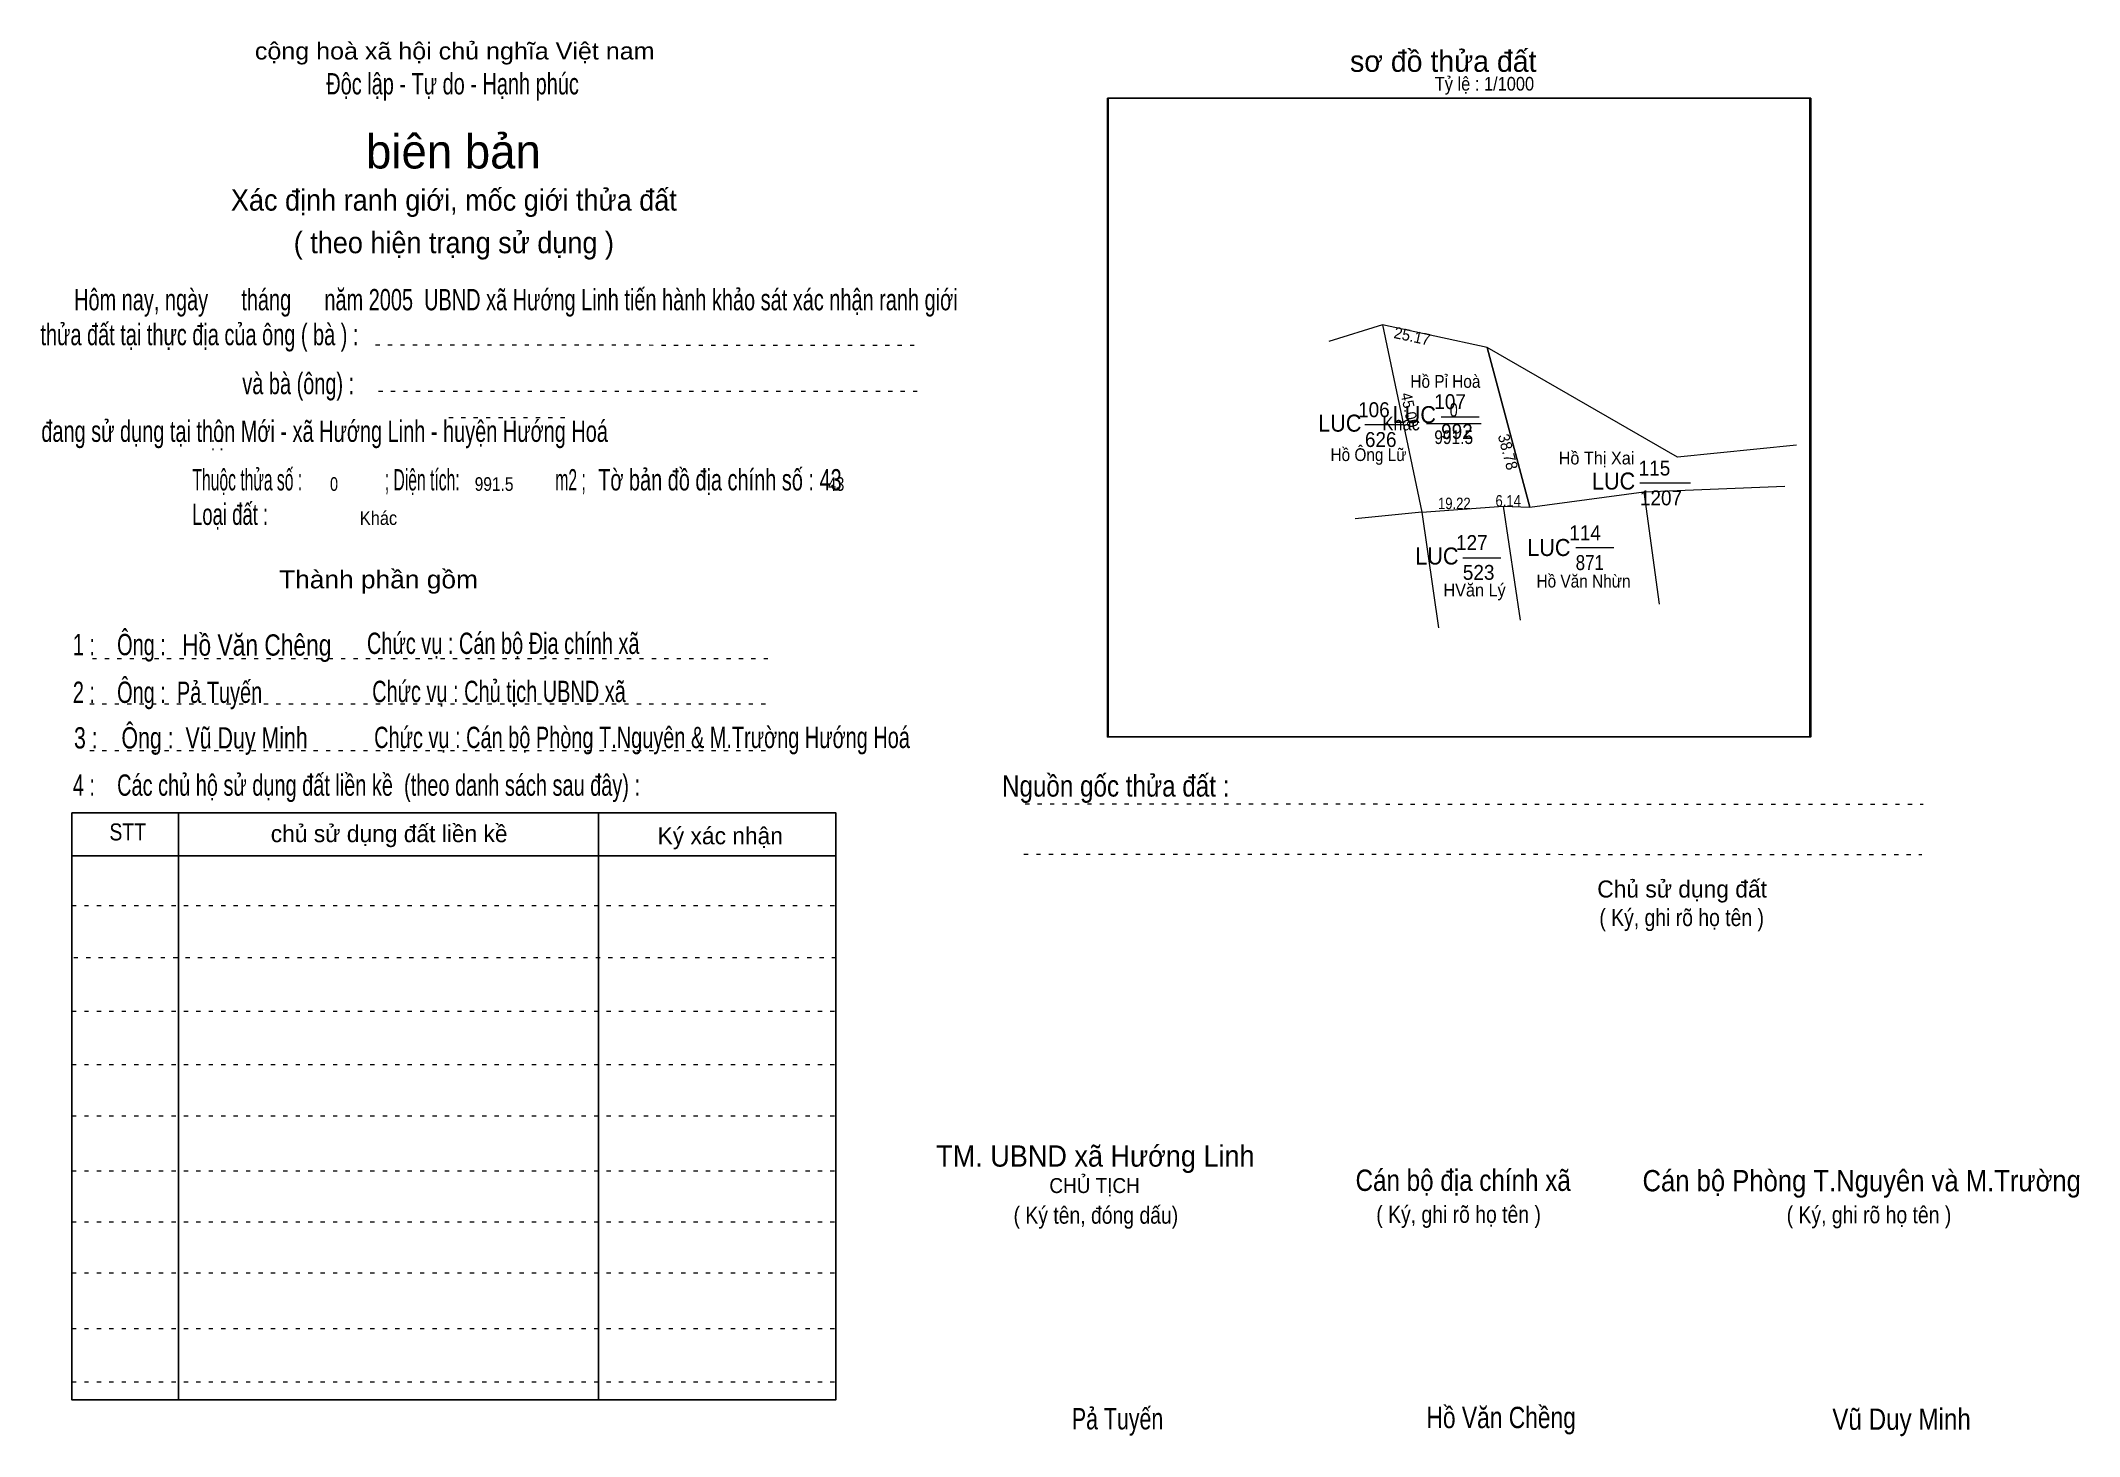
# Model space of a CAD drawing. Header units: centimetres. Extents: x -1.5 to 46.4, y -3.9 to 28.9.
import ezdxf
from ezdxf.enums import TextEntityAlignment as Align

# ---------------------------------------------------------------- set-up
doc = ezdxf.new("R2010")
doc.units = ezdxf.units.CM
doc.header["$LTSCALE"] = 0.16
doc.linetypes.add('DOTTED', pattern=[1.5, 0.3, -1.2])
for name, color, linetype, lineweight in [('15', 7, 'Continuous', 13), ('2', 7, 'Continuous', 25), ('22', 7, 'Continuous', 13), ('33', 7, 'Continuous', 13), ('5', 7, 'DOTTED', 13)]:
    doc.layers.add(name, color=color, linetype=linetype, lineweight=lineweight)
doc.layers.add('34', color=7, linetype='Continuous')
doc.layers.add('51', color=7, linetype='Continuous')

msp = doc.modelspace()

# ---------------------------------------------------------------- linework, layer by layer
at = {"layer": '15'}
for p, q in [((29.61, 19.86), (30.5, 19.86)), ((31.4, 20.04), (32.29, 20.04)), ((36.07, 18.49), (37.26, 18.49)), ((34.56, 16.97), (35.46, 16.97)), ((31.91, 16.73), (32.8, 16.73))]:
    msp.add_line(p, q, dxfattribs=at)
at = {"layer": '2'}
msp.add_lwpolyline([(23.56, 27.52), (40.06, 27.52), (40.06, 12.52), (23.56, 12.52)], close=True, dxfattribs=at)
at = {"layer": '22'}
for p, q in [((30.02, 22.2), (30.95, 17.8)), ((32.48, 21.67), (33.48, 17.92)), ((36.16, 18.28), (39.47, 18.41)), ((30.95, 17.8), (29.38, 17.64)), ((30.95, 17.8), (31.34, 15.08)), ((32.86, 17.94), (33.26, 15.26))]:
    msp.add_line(p, q, dxfattribs=at)
for points in [[(32.48, 21.67), (30.02, 22.2), (28.76, 21.81)], [(39.75, 19.37), (36.95, 19.09), (32.48, 21.67)], [(30.95, 17.8), (32.86, 17.94), (33.48, 17.92), (36.16, 18.28), (36.52, 15.64)]]:
    msp.add_lwpolyline(points, dxfattribs=at)
msp.add_lwpolyline([(32.86, 17.94), (33.48, 17.92), (32.48, 21.67), (30.02, 22.2), (30.95, 17.8)], close=True, dxfattribs=at)
at = {"layer": '33'}
msp.add_line((31.06, 19.88), (32.34, 19.88), dxfattribs=at)
at = {"layer": '5'}
for p, q in [((6.37, 21.73), (19.21, 21.72)), ((6.44, 20.64), (19.25, 20.64)), ((8.09, 20.02), (10.86, 20.02)), ((-0.28, 14.36), (15.72, 14.36)), ((-0.34, 13.3), (15.66, 13.3)), ((-0.34, 12.2), (15.66, 12.2)), ((21.63, 10.95), (42.72, 10.94)), ((21.6, 9.77), (42.69, 9.76)), ((-0.76, 8.56), (17.18, 8.56)), ((-0.72, 7.34), (17.22, 7.34)), ((-0.76, 6.08), (17.18, 6.08)), ((-0.76, 4.83), (17.18, 4.83)), ((-0.76, 3.62), (17.18, 3.62)), ((-0.76, 2.33), (17.18, 2.33)), ((-0.76, 1.13), (17.18, 1.13)), ((-0.76, -0.06), (17.18, -0.06)), ((-0.76, -1.37), (17.18, -1.37)), ((-0.76, -2.62), (17.18, -2.62))]:
    msp.add_line(p, q, dxfattribs=at)
at = {"layer": '5', "linetype": 'Continuous', "lineweight": 25}
for p, q in [((1.74, 10.74), (1.74, -3.05)), ((11.61, 10.74), (11.61, -3.05)), ((-0.76, 9.73), (17.18, 9.73))]:
    msp.add_line(p, q, dxfattribs=at)
for points in [[(23.58, 27.52), (40.08, 27.52), (40.08, 12.52), (23.58, 12.52)], [(-0.76, 10.74), (17.18, 10.74), (17.18, -3.05), (-0.76, -3.05)]]:
    msp.add_lwpolyline(points, close=True, dxfattribs=at)

# ---------------------------------------------------------------- texts
at = {"layer": '15'}
for s, width, p in [('106', 0.95, (29.45, 20.03)), ('107', 0.95, (31.24, 20.22)), ('626', 0.95, (29.61, 19.33)), ('992', 0.95, (31.4, 19.52)), ('115', 0.95, (36.04, 18.66)), ('1207', 0.95, (36.07, 17.96)), ('127', 0.95, (31.75, 16.91)), ('114', 0.95, (34.41, 17.14)), ('871', 0.85, (34.56, 16.44)), ('523', 0.95, (31.91, 16.21))]:
    msp.add_text(s, height=0.35, dxfattribs=dict(at, width=width)).set_placement(p)
at = {"layer": '22'}
for s, height, width, p in [('Hồ Pỉ Hoà', 0.3, 0.9, (31.5, 20.72)), ('LUC', 0.4, 0.95, (30.77, 19.89)), ('LUC', 0.4, 0.95, (29.02, 19.69)), ('Hồ Ông Lữ', 0.3, 0.9, (29.695, 19)), ('Hồ Thị Xai', 0.3, 0.95, (35.05, 18.92)), ('LUC', 0.4, 0.95, (35.45, 18.33)), ('LUC', 0.4, 0.95, (31.3, 16.57)), ('LUC', 0.4, 0.95, (33.93, 16.77)), ('Hồ Văn Nhừn', 0.3, 0.9, (34.745, 16.03)), ('HVăn Lý', 0.3, 0.95, (32.185, 15.82))]:
    msp.add_text(s, height=height, dxfattribs=dict(at, width=width)).set_placement(p, align=Align.CENTER)
at = {"layer": '33'}
for s, width, p in [('0', 0.8, (31.695, 20.04)), ('991.5', 0.85, (31.695, 19.4))]:
    msp.add_text(s, height=0.32, dxfattribs=dict(at, width=width)).set_placement(p, align=Align.CENTER)
at = {"layer": '33', "width": 0.9}
msp.add_text('Khác', height=0.32, dxfattribs=at).set_placement((30.9, 19.72), align=Align.RIGHT)
at = {"layer": '34'}
for s, width, p in [(': : ', 0.85, (2.5, 19.25)), ('0', 0.8, (5.3, 18.3)), ('991.5', 0.85, (8.7, 18.3)), ('43', 0.8, (17, 18.3)), ('Khác', 0.9, (6, 17.5))]:
    msp.add_text(s, height=0.32, dxfattribs=dict(at, width=width)).set_placement(p)
at = {"layer": '5'}
for s, height, width, p in [('cộng hoà xã hội chủ nghĩa Việt nam', 0.4, 1.1, (8.23, 28.43)), ('Độc lập - Tự do - Hạnh phúc', 0.5, 0.7, (8.18, 27.61)), ('Xác định ranh giới, mốc giới thửa đất', 0.5, 0.95, (8.21, 24.88)), ('( theo hiện trạng sử dụng )', 0.5, 0.95, (8.21, 23.88)), ('Thành phần gồm', 0.42, 1.1, (6.44, 16.01)), ('Hồ Văn Chêng', 0.5, 0.8, (3.58, 14.43)), ('Chức vụ : Cán bộ Địa chính xã', 0.5, 0.7, (9.37, 14.47)), ('Chức vụ : Chủ tịch UBND xã', 0.5, 0.7, (9.27, 13.34)), ('Chức vụ : Cán bộ Phòng T.Nguyên & M.Trường Hướng Hoá', 0.5, 0.7, (12.63, 12.26)), ('    Nguồn gốc thửa đất :', 0.5, 0.85, (23.44, 11.12)), ('( Ký, ghi rõ họ tên )', 0.4, 0.85, (37.05, 8.08)), ('CHỦ TỊCH', 0.35, 0.95, (23.26, 1.81)), ('( Ký tên, đóng dấu)', 0.4, 0.85, (23.29, 1.09)), ('( Ký, ghi rõ họ tên )', 0.4, 0.85, (31.81, 1.11)), ('( Ký, ghi rõ họ tên )', 0.4, 0.85, (41.45, 1.1)), ('Pả Tuyến', 0.5, 0.75, (23.8, -3.74)), ('Hồ Văn Chềng', 0.5, 0.8, (32.81, -3.71)), ('Vũ Duy Minh', 0.5, 0.85, (42.215, -3.75))]:
    msp.add_text(s, height=height, dxfattribs=dict(at, width=width)).set_placement(p, align=Align.CENTER)
msp.add_text('sơ đồ thửa đất', height=0.5, dxfattribs=at).set_placement((29.26, 28.14))
for s, height, p in [('biên bản', 0.8, (8.2, 25.87)), ('      chủ sử dụng đất liền kề', 0.4, (6.245, 10.05)), ('   Ký xác nhận', 0.4, (14.245, 10)), ('Chủ sử dụng đất', 0.4, (37.06, 8.75))]:
    msp.add_text(s, height=height, dxfattribs=at).set_placement(p, align=Align.CENTER)
for s, height, width, p in [('   Hôm nay, ngày      tháng      năm 2005  UBND xã Hướng Linh tiến hành khảo sát xác nhận ranh giới ', 0.5, 0.7, (-1.1, 22.54)), ('thửa đất tại thực địa của ông ( bà ) :                                       ', 0.5, 0.7, (-1.5, 21.72)), ('                                     và bà (ông) :', 0.5, 0.7, (-1.57, 20.57)), (' đang sử dụng tại thôn Mới - xã Hướng Linh - huyện Hướng Hoá', 0.5, 0.7, (-1.61, 19.45)), ('Thuộc thửa số :                   ; Diện tích:                      m2 ;                                            ', 0.5, 0.55, (2.07, 18.31)), ('Tờ bản đồ địa chính số : 43', 0.5, 0.7, (11.6, 18.31)), ('Loại đất :  ', 0.5, 0.65, (2.06, 17.5)), ('    1 :    Ông :                                                        ', 0.5, 0.7, (-1.26, 14.44)), ('    2 :    Ông :  Pả Tuyến', 0.5, 0.7, (-1.26, 13.32)), ('    3 :    Ông :  Vũ Duy Minh', 0.5, 0.75, (-1.27, 12.25)), ('    4 :    Các chủ hộ sử dụng đất liền kề  (theo danh sách sau đây) :', 0.5, 0.7, (-1.26, 11.14)), ('STT', 0.4, 0.85, (0.12, 10.09)), ('TM. UBND xã Hướng Linh', 0.5, 0.95, (19.54, 2.43)), ('Cán bộ địa chính xã  ', 0.5, 0.85, (29.39, 1.86)), ('Cán bộ Phòng T.Nguyên và M.Trường', 0.5, 0.9, (36.13, 1.85))]:
    msp.add_text(s, height=height, dxfattribs=dict(at, width=width)).set_placement(p)
at = {"layer": '51', "width": 0.9}
msp.add_text('Tỷ lệ : 1/1000', height=0.32, dxfattribs=at).set_placement((31.25, 27.7))
at = {"layer": '51', "width": 0.95}
for s, height, rotation, p in [('25.17', 0.27, 347.775, (30.691, 21.801)), ('45.00', 0.26, 281.862, (30.534, 20.172)), ('38.78', 0.27, 284.882, (32.839, 19.18))]:
    msp.add_text(s, height=height, rotation=rotation, dxfattribs=at).set_placement(p, align=Align.CENTER)
at = {"layer": '51', "width": 0.85}
for s, p in [('6.14', (32.975, 17.93)), ('19.22', (31.71, 17.87))]:
    msp.add_text(s, height=0.27, dxfattribs=at).set_placement(p, align=Align.CENTER)

doc.saveas('drawing.dxf')
